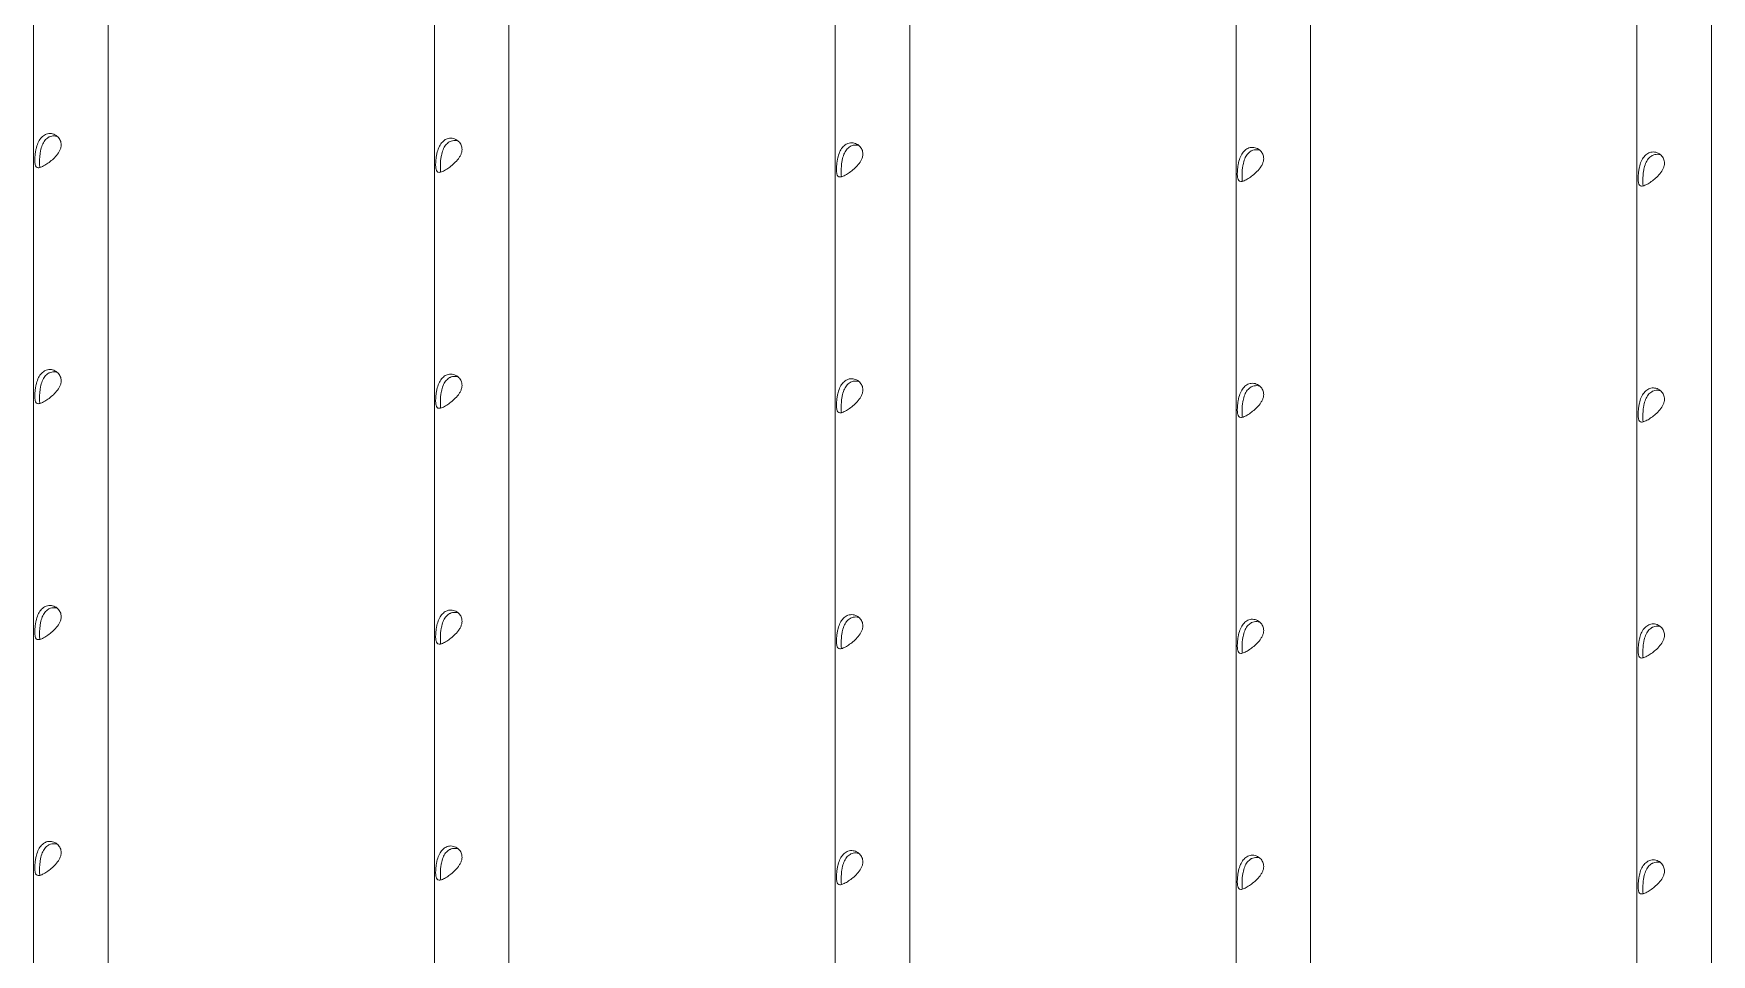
# Model space of a CAD drawing. Header units: millimetres. Extents: x 11948 to 22858, y 1146 to 11361.
# Drawn here: x 17316 to 18134, y 8597 to 9046 of the extents above; entities that cross this region are included whole.
import ezdxf

# ---------------------------------------------------------------- set-up
doc = ezdxf.new("R2010")
doc.units = ezdxf.units.MM
doc.linetypes.add('SLD-Solid', pattern=[0])

msp = doc.modelspace()

# ---------------------------------------------------------------- linework, layer by layer
at = {"linetype": 'SLD-Solid', "lineweight": 0}
for p, q in [((18097.94, 10314.84), (18097.94, 7925.81)), ((18134.3, 7925.81), (18134.3, 10314.09)), ((17902.52, 10202.02), (17902.52, 7813)), ((17938.88, 7813), (17938.88, 10201.28)), ((17707.1, 10089.21), (17707.1, 7700.18)), ((17743.46, 7700.18), (17743.46, 10088.47)), ((17511.68, 9976.4), (17511.68, 7587.37)), ((17548.04, 7587.37), (17548.04, 9975.66)), ((17316.26, 9863.59), (17316.26, 7474.56)), ((17352.63, 7474.56), (17352.63, 9862.84))]:
    msp.add_line(p, q, dxfattribs=at)
for points, knots in [([(17321.59, 8996.75), (17320.94, 8996.27), (17319.65, 8995.31), (17318.29, 8992.87), (17317.54, 8990.48), (17317.16, 8988.41), (17316.91, 8986.36), (17316.84, 8984.13), (17317.02, 8982.25), (17317.5, 8981.09), (17318.3, 8980.73), (17319.28, 8980.86), (17320.44, 8981.26), (17322.16, 8982.19), (17324.39, 8983.77), (17326.59, 8985.72), (17328.2, 8987.64), (17329.16, 8989.35), (17329.76, 8991.07), (17329.8, 8993.1), (17328.89, 8995.16), (17327.23, 8996.74), (17325.36, 8997.46), (17323.71, 8997.49), (17322.57, 8997.25), (17321.88, 8996.9), (17321.59, 8996.75)], [0, 0, 0, 0, 0.04935, 0.098584, 0.15082, 0.17906, 0.207276, 0.260067, 0.306584, 0.354235, 0.407926, 0.436112, 0.464281, 0.515721, 0.563207, 0.612084, 0.665775, 0.694014, 0.722227, 0.772998, 0.818985, 0.868099, 0.923171, 0.950973, 0.978758, 1, 1, 1, 1]), ([(17323.52, 8995.64), (17322.89, 8995.17), (17321.64, 8994.22), (17320.38, 8991.83), (17319.71, 8989.46), (17319.39, 8987.36), (17319.22, 8985.41), (17319.16, 8983.33), (17319.19, 8981.68), (17319.33, 8981.12), (17319.38, 8980.92)], [0, 0, 0, 0, 0.151907, 0.303371, 0.466269, 0.557522, 0.648672, 0.787873, 0.927258, 1, 1, 1, 1]), ([(17327.72, 8996.09), (17327.69, 8996.09), (17327.26, 8996.27), (17326.36, 8996.36), (17325.09, 8996.29), (17324.14, 8995.98), (17323.64, 8995.71), (17323.52, 8995.64)], [0, 0, 0, 0, 0.016938, 0.32233, 0.614291, 0.90605, 1, 1, 1, 1]), ([(17517.01, 8994.51), (17516.36, 8994.02), (17515.07, 8993.06), (17513.71, 8990.63), (17512.96, 8988.24), (17512.58, 8986.17), (17512.33, 8984.11), (17512.26, 8981.89), (17512.44, 8980), (17512.92, 8978.84), (17513.72, 8978.49), (17514.7, 8978.62), (17515.86, 8979.02), (17517.58, 8979.94), (17519.8, 8981.53), (17522, 8983.47), (17523.62, 8985.39), (17524.57, 8987.11), (17525.18, 8988.83), (17525.22, 8990.85), (17524.31, 8992.91), (17522.65, 8994.5), (17520.78, 8995.22), (17519.13, 8995.24), (17517.98, 8995.01), (17517.3, 8994.66), (17517.01, 8994.51)], [0, 0, 0, 0, 0.04935, 0.098584, 0.15082, 0.17906, 0.207275, 0.260066, 0.306584, 0.354235, 0.407926, 0.436112, 0.46428, 0.515721, 0.563207, 0.612084, 0.665774, 0.694014, 0.722227, 0.772998, 0.818985, 0.868099, 0.92317, 0.950972, 0.978758, 1, 1, 1, 1]), ([(17518.93, 8993.39), (17518.31, 8992.92), (17517.06, 8991.98), (17515.8, 8989.59), (17515.13, 8987.22), (17514.81, 8985.11), (17514.64, 8983.17), (17514.58, 8981.08), (17514.6, 8979.44), (17514.75, 8978.87), (17514.8, 8978.68)], [0, 0, 0, 0, 0.151907, 0.30337, 0.466267, 0.557521, 0.648671, 0.787873, 0.92727, 1, 1, 1, 1]), ([(17523.14, 8993.84), (17523.11, 8993.85), (17522.68, 8994.03), (17521.78, 8994.12), (17520.51, 8994.04), (17519.56, 8993.73), (17519.06, 8993.46), (17518.93, 8993.39)], [0, 0, 0, 0, 0.01694, 0.32233, 0.61429, 0.906049, 1, 1, 1, 1]), ([(17712.42, 8992.26), (17711.78, 8991.78), (17710.49, 8990.82), (17709.13, 8988.38), (17708.38, 8985.99), (17707.99, 8983.92), (17707.75, 8981.87), (17707.68, 8979.64), (17707.86, 8977.76), (17708.34, 8976.6), (17709.13, 8976.24), (17710.11, 8976.37), (17711.28, 8976.77), (17712.99, 8977.7), (17715.22, 8979.28), (17717.42, 8981.23), (17719.04, 8983.15), (17719.99, 8984.86), (17720.6, 8986.58), (17720.64, 8988.61), (17719.72, 8990.67), (17718.07, 8992.25), (17716.2, 8992.97), (17714.55, 8993), (17713.4, 8992.76), (17712.72, 8992.41), (17712.42, 8992.26)], [0, 0, 0, 0, 0.049349, 0.098583, 0.150819, 0.179059, 0.207275, 0.260066, 0.306587, 0.354235, 0.407926, 0.436112, 0.46428, 0.515721, 0.563207, 0.612085, 0.665775, 0.694015, 0.722227, 0.772994, 0.818985, 0.868099, 0.92317, 0.950973, 0.978758, 1, 1, 1, 1]), ([(17714.35, 8991.15), (17713.73, 8990.68), (17712.48, 8989.73), (17711.21, 8987.34), (17710.55, 8984.97), (17710.23, 8982.87), (17710.06, 8980.92), (17710, 8978.84), (17710.02, 8977.19), (17710.17, 8976.63), (17710.21, 8976.43)], [0, 0, 0, 0, 0.151905, 0.303369, 0.466267, 0.55752, 0.648671, 0.787872, 0.927269, 1, 1, 1, 1]), ([(17718.55, 8991.59), (17718.53, 8991.6), (17718.1, 8991.78), (17717.2, 8991.87), (17715.93, 8991.8), (17714.98, 8991.49), (17714.48, 8991.21), (17714.35, 8991.15)], [0, 0, 0, 0, 0.016939, 0.322329, 0.61429, 0.906049, 1, 1, 1, 1]), ([(17907.84, 8990.02), (17907.2, 8989.53), (17905.91, 8988.57), (17904.55, 8986.14), (17903.8, 8983.75), (17903.41, 8981.68), (17903.17, 8979.62), (17903.1, 8977.4), (17903.28, 8975.51), (17903.76, 8974.35), (17904.55, 8974), (17905.53, 8974.13), (17906.7, 8974.53), (17908.41, 8975.45), (17910.64, 8977.04), (17912.84, 8978.98), (17914.46, 8980.9), (17915.41, 8982.62), (17916.02, 8984.34), (17916.06, 8986.36), (17915.14, 8988.42), (17913.49, 8990.01), (17911.61, 8990.73), (17909.97, 8990.75), (17908.82, 8990.52), (17908.14, 8990.17), (17907.84, 8990.02)], [0, 0, 0, 0, 0.049349, 0.098583, 0.150819, 0.179059, 0.207278, 0.260065, 0.306586, 0.354234, 0.407925, 0.436113, 0.46428, 0.515721, 0.563207, 0.612084, 0.665775, 0.694011, 0.722227, 0.772994, 0.818985, 0.868099, 0.92317, 0.950973, 0.978758, 1, 1, 1, 1]), ([(17909.77, 8988.9), (17909.15, 8988.43), (17907.9, 8987.49), (17906.63, 8985.1), (17905.97, 8982.73), (17905.65, 8980.62), (17905.47, 8978.68), (17905.42, 8976.59), (17905.44, 8974.95), (17905.58, 8974.38), (17905.63, 8974.19)], [0, 0, 0, 0, 0.151903, 0.303366, 0.46627, 0.557514, 0.648663, 0.787864, 0.92726, 1, 1, 1, 1]), ([(17913.97, 8989.35), (17913.95, 8989.36), (17913.52, 8989.54), (17912.62, 8989.63), (17911.35, 8989.55), (17910.4, 8989.24), (17909.89, 8988.97), (17909.77, 8988.9)], [0, 0, 0, 0, 0.0169648, 0.3223458, 0.6142999, 0.9060517, 1, 1, 1, 1]), ([(18103.26, 8987.77), (18102.62, 8987.29), (18101.33, 8986.33), (18099.96, 8983.89), (18099.21, 8981.5), (18098.83, 8979.43), (18098.59, 8977.38), (18098.51, 8975.15), (18098.69, 8973.27), (18099.18, 8972.11), (18099.97, 8971.75), (18100.95, 8971.88), (18102.12, 8972.28), (18103.83, 8973.21), (18106.06, 8974.79), (18108.26, 8976.74), (18109.87, 8978.66), (18110.83, 8980.37), (18111.44, 8982.09), (18111.48, 8984.12), (18110.56, 8986.18), (18108.91, 8987.76), (18107.03, 8988.48), (18105.38, 8988.51), (18104.24, 8988.27), (18103.56, 8987.92), (18103.26, 8987.77)], [0, 0, 0, 0, 0.049349, 0.098583, 0.150822, 0.179058, 0.207277, 0.260065, 0.306585, 0.354233, 0.407924, 0.436112, 0.464279, 0.51572, 0.563207, 0.612084, 0.665774, 0.694011, 0.722223, 0.772994, 0.818985, 0.868099, 0.92317, 0.950973, 0.978758, 1, 1, 1, 1]), ([(18105.19, 8986.66), (18104.57, 8986.19), (18103.32, 8985.24), (18102.05, 8982.85), (18101.39, 8980.48), (18101.07, 8978.38), (18100.89, 8976.43), (18100.84, 8974.35), (18100.86, 8972.7), (18101, 8972.14), (18101.05, 8971.94)], [0, 0, 0, 0, 0.151902, 0.303365, 0.46627, 0.557514, 0.648663, 0.787864, 0.92726, 1, 1, 1, 1]), ([(18109.39, 8987.1), (18109.37, 8987.11), (18108.94, 8987.29), (18108.04, 8987.38), (18106.76, 8987.31), (18105.82, 8987), (18105.31, 8986.72), (18105.19, 8986.66)], [0, 0, 0, 0, 0.016965, 0.322341, 0.614295, 0.906052, 1, 1, 1, 1]), ([(17321.59, 8881.69), (17320.94, 8881.21), (17319.65, 8880.25), (17318.29, 8877.82), (17317.54, 8875.43), (17317.16, 8873.35), (17316.91, 8871.3), (17316.84, 8869.08), (17317.02, 8867.19), (17317.5, 8866.03), (17318.3, 8865.68), (17319.28, 8865.8), (17320.44, 8866.2), (17322.16, 8867.13), (17324.39, 8868.71), (17326.59, 8870.66), (17328.2, 8872.58), (17329.16, 8874.3), (17329.76, 8876.01), (17329.8, 8878.04), (17328.89, 8880.1), (17327.23, 8881.68), (17325.36, 8882.4), (17323.71, 8882.43), (17322.57, 8882.19), (17321.88, 8881.84), (17321.59, 8881.69)], [0, 0, 0, 0, 0.04935, 0.098584, 0.15082, 0.17906, 0.207276, 0.260067, 0.306584, 0.354235, 0.407926, 0.436112, 0.464281, 0.515721, 0.563207, 0.612084, 0.665775, 0.694014, 0.722227, 0.772998, 0.818985, 0.868099, 0.923171, 0.950973, 0.978758, 1, 1, 1, 1]), ([(17323.52, 8880.58), (17322.89, 8880.11), (17321.64, 8879.17), (17320.38, 8876.77), (17319.71, 8874.4), (17319.39, 8872.3), (17319.22, 8870.35), (17319.16, 8868.27), (17319.19, 8866.63), (17319.33, 8866.06), (17319.38, 8865.87)], [0, 0, 0, 0, 0.151907, 0.303371, 0.466268, 0.557521, 0.648671, 0.787872, 0.927269, 1, 1, 1, 1]), ([(17327.72, 8881.03), (17327.69, 8881.04), (17327.26, 8881.21), (17326.36, 8881.3), (17325.09, 8881.23), (17324.14, 8880.92), (17323.64, 8880.65), (17323.52, 8880.58)], [0, 0, 0, 0, 0.016938, 0.322331, 0.614293, 0.906048, 1, 1, 1, 1]), ([(17517.01, 8879.45), (17516.36, 8878.97), (17515.07, 8878), (17513.71, 8875.57), (17512.96, 8873.18), (17512.58, 8871.11), (17512.33, 8869.06), (17512.26, 8866.83), (17512.44, 8864.94), (17512.92, 8863.79), (17513.72, 8863.43), (17514.7, 8863.56), (17515.86, 8863.96), (17517.58, 8864.88), (17519.8, 8866.47), (17522, 8868.41), (17523.62, 8870.33), (17524.57, 8872.05), (17525.18, 8873.77), (17525.22, 8875.8), (17524.31, 8877.85), (17522.65, 8879.44), (17520.78, 8880.16), (17519.13, 8880.19), (17517.98, 8879.95), (17517.3, 8879.6), (17517.01, 8879.45)], [0, 0, 0, 0, 0.049349, 0.098583, 0.150819, 0.179059, 0.207275, 0.260066, 0.306587, 0.354235, 0.407925, 0.436112, 0.46428, 0.515721, 0.563207, 0.612085, 0.665775, 0.694015, 0.722227, 0.772994, 0.818985, 0.868099, 0.92317, 0.950973, 0.978758, 1, 1, 1, 1]), ([(17518.93, 8878.34), (17518.31, 8877.86), (17517.06, 8876.92), (17515.8, 8874.53), (17515.13, 8872.16), (17514.81, 8870.06), (17514.64, 8868.11), (17514.58, 8866.03), (17514.6, 8864.38), (17514.75, 8863.81), (17514.8, 8863.62)], [0, 0, 0, 0, 0.1519052, 0.303369, 0.4662665, 0.5575205, 0.6486708, 0.7878725, 0.9272695, 1, 1, 1, 1]), ([(17523.14, 8878.78), (17523.11, 8878.79), (17522.68, 8878.97), (17521.78, 8879.06), (17520.51, 8878.98), (17519.56, 8878.68), (17519.06, 8878.4), (17518.93, 8878.34)], [0, 0, 0, 0, 0.01694, 0.32233, 0.614291, 0.90605, 1, 1, 1, 1]), ([(17712.42, 8877.2), (17711.78, 8876.72), (17710.49, 8875.76), (17709.13, 8873.33), (17708.38, 8870.93), (17707.99, 8868.86), (17707.75, 8866.81), (17707.68, 8864.59), (17707.86, 8862.7), (17708.34, 8861.54), (17709.13, 8861.19), (17710.11, 8861.31), (17711.28, 8861.71), (17712.99, 8862.64), (17715.22, 8864.22), (17717.42, 8866.17), (17719.04, 8868.09), (17719.99, 8869.81), (17720.6, 8871.52), (17720.64, 8873.55), (17719.72, 8875.61), (17718.07, 8877.19), (17716.2, 8877.91), (17714.55, 8877.94), (17713.4, 8877.7), (17712.72, 8877.35), (17712.42, 8877.2)], [0, 0, 0, 0, 0.049349, 0.098583, 0.150819, 0.179059, 0.207278, 0.260065, 0.306586, 0.354234, 0.407925, 0.436113, 0.46428, 0.515721, 0.563207, 0.612085, 0.665775, 0.694011, 0.722228, 0.772995, 0.818985, 0.868099, 0.92317, 0.950973, 0.978758, 1, 1, 1, 1]), ([(17714.35, 8876.09), (17713.73, 8875.62), (17712.48, 8874.68), (17711.21, 8872.28), (17710.55, 8869.91), (17710.23, 8867.81), (17710.06, 8865.86), (17710, 8863.78), (17710.02, 8862.14), (17710.17, 8861.57), (17710.21, 8861.37)], [0, 0, 0, 0, 0.151904, 0.303366, 0.46627, 0.557514, 0.648663, 0.787864, 0.92726, 1, 1, 1, 1]), ([(17718.55, 8876.54), (17718.53, 8876.55), (17718.1, 8876.73), (17717.2, 8876.81), (17715.93, 8876.74), (17714.98, 8876.43), (17714.48, 8876.16), (17714.35, 8876.09)], [0, 0, 0, 0, 0.0169621, 0.3223446, 0.6142993, 0.9060516, 1, 1, 1, 1]), ([(17907.84, 8874.96), (17907.2, 8874.48), (17905.91, 8873.51), (17904.55, 8871.08), (17903.8, 8868.69), (17903.41, 8866.62), (17903.17, 8864.57), (17903.1, 8862.34), (17903.28, 8860.45), (17903.76, 8859.3), (17904.55, 8858.94), (17905.53, 8859.07), (17906.7, 8859.47), (17908.41, 8860.39), (17910.64, 8861.98), (17912.84, 8863.92), (17914.46, 8865.84), (17915.41, 8867.56), (17916.02, 8869.28), (17916.06, 8871.31), (17915.14, 8873.36), (17913.49, 8874.95), (17911.61, 8875.67), (17909.97, 8875.7), (17908.82, 8875.46), (17908.14, 8875.11), (17907.84, 8874.96)], [0, 0, 0, 0, 0.049349, 0.098583, 0.150822, 0.179058, 0.207277, 0.260065, 0.306586, 0.354234, 0.407925, 0.436112, 0.464279, 0.515721, 0.563207, 0.612084, 0.665774, 0.694011, 0.722223, 0.772994, 0.818985, 0.868099, 0.92317, 0.950973, 0.978758, 1, 1, 1, 1]), ([(17909.77, 8873.84), (17909.15, 8873.37), (17907.9, 8872.43), (17906.63, 8870.04), (17905.97, 8867.67), (17905.65, 8865.57), (17905.47, 8863.62), (17905.42, 8861.53), (17905.44, 8859.89), (17905.58, 8859.32), (17905.63, 8859.13)], [0, 0, 0, 0, 0.151903, 0.303366, 0.46627, 0.557514, 0.648663, 0.787864, 0.92726, 1, 1, 1, 1]), ([(17913.97, 8874.29), (17913.95, 8874.3), (17913.52, 8874.48), (17912.62, 8874.57), (17911.35, 8874.49), (17910.4, 8874.19), (17909.89, 8873.91), (17909.77, 8873.84)], [0, 0, 0, 0, 0.0169648, 0.3223458, 0.6142999, 0.9060517, 1, 1, 1, 1]), ([(18103.26, 8872.71), (18102.62, 8872.23), (18101.33, 8871.27), (18099.96, 8868.83), (18099.21, 8866.44), (18098.83, 8864.37), (18098.59, 8862.32), (18098.51, 8860.1), (18098.69, 8858.21), (18099.18, 8857.05), (18099.97, 8856.69), (18100.95, 8856.82), (18102.12, 8857.22), (18103.83, 8858.15), (18106.06, 8859.73), (18108.26, 8861.68), (18109.87, 8863.6), (18110.83, 8865.31), (18111.44, 8867.03), (18111.48, 8869.06), (18110.56, 8871.12), (18108.91, 8872.7), (18107.03, 8873.42), (18105.38, 8873.45), (18104.24, 8873.21), (18103.56, 8872.86), (18103.26, 8872.71)], [0, 0, 0, 0, 0.049349, 0.098584, 0.150821, 0.179057, 0.207276, 0.260063, 0.306584, 0.354232, 0.407925, 0.436111, 0.464278, 0.51572, 0.563205, 0.612082, 0.665773, 0.694012, 0.722225, 0.772996, 0.818987, 0.8681, 0.923172, 0.950973, 0.978758, 1, 1, 1, 1]), ([(18105.19, 8871.6), (18104.57, 8871.13), (18103.32, 8870.19), (18102.05, 8867.79), (18101.39, 8865.42), (18101.07, 8863.32), (18100.89, 8861.37), (18100.84, 8859.29), (18100.86, 8857.64), (18101, 8857.08), (18101.05, 8856.88)], [0, 0, 0, 0, 0.151904, 0.303363, 0.466268, 0.557513, 0.648662, 0.787863, 0.92726, 1, 1, 1, 1]), ([(18109.39, 8872.05), (18109.37, 8872.06), (18108.94, 8872.23), (18108.04, 8872.32), (18106.76, 8872.25), (18105.82, 8871.94), (18105.31, 8871.67), (18105.19, 8871.6)], [0, 0, 0, 0, 0.016965, 0.322341, 0.614295, 0.906052, 1, 1, 1, 1]), ([(17321.59, 8766.64), (17320.94, 8766.15), (17319.65, 8765.19), (17318.29, 8762.76), (17317.54, 8760.37), (17317.16, 8758.3), (17316.91, 8756.24), (17316.84, 8754.02), (17317.02, 8752.13), (17317.5, 8750.97), (17318.3, 8750.62), (17319.28, 8750.75), (17320.44, 8751.15), (17322.16, 8752.07), (17324.39, 8753.65), (17326.59, 8755.6), (17328.2, 8757.52), (17329.16, 8759.24), (17329.76, 8760.96), (17329.8, 8762.98), (17328.89, 8765.04), (17327.23, 8766.63), (17325.36, 8767.35), (17323.71, 8767.37), (17322.57, 8767.14), (17321.88, 8766.79), (17321.59, 8766.64)], [0, 0, 0, 0, 0.04935, 0.098583, 0.150819, 0.179059, 0.207275, 0.260066, 0.306587, 0.354235, 0.407926, 0.436111, 0.46428, 0.515721, 0.563208, 0.612085, 0.665775, 0.694015, 0.722228, 0.772995, 0.818986, 0.868099, 0.923171, 0.950974, 0.978758, 1, 1, 1, 1]), ([(17323.52, 8765.52), (17322.89, 8765.05), (17321.64, 8764.11), (17320.38, 8761.72), (17319.71, 8759.35), (17319.39, 8757.24), (17319.22, 8755.3), (17319.16, 8753.21), (17319.19, 8751.57), (17319.33, 8751), (17319.38, 8750.81)], [0, 0, 0, 0, 0.151906, 0.30337, 0.466267, 0.55752, 0.648671, 0.787872, 0.927269, 1, 1, 1, 1]), ([(17327.72, 8765.97), (17327.69, 8765.98), (17327.26, 8766.16), (17326.36, 8766.25), (17325.09, 8766.17), (17324.14, 8765.86), (17323.64, 8765.59), (17323.52, 8765.52)], [0, 0, 0, 0, 0.016938, 0.322332, 0.614294, 0.906049, 1, 1, 1, 1]), ([(17517.01, 8764.39), (17516.36, 8763.91), (17515.07, 8762.95), (17513.71, 8760.51), (17512.96, 8758.12), (17512.58, 8756.05), (17512.33, 8754), (17512.26, 8751.77), (17512.44, 8749.89), (17512.92, 8748.73), (17513.72, 8748.37), (17514.7, 8748.5), (17515.86, 8748.9), (17517.58, 8749.83), (17519.8, 8751.41), (17522, 8753.36), (17523.62, 8755.27), (17524.57, 8756.99), (17525.18, 8758.71), (17525.22, 8760.74), (17524.31, 8762.8), (17522.65, 8764.38), (17520.78, 8765.1), (17519.13, 8765.13), (17517.98, 8764.89), (17517.3, 8764.54), (17517.01, 8764.39)], [0, 0, 0, 0, 0.049349, 0.098583, 0.150819, 0.179059, 0.207278, 0.260065, 0.306586, 0.354234, 0.407925, 0.436113, 0.46428, 0.515721, 0.563207, 0.612085, 0.665775, 0.694011, 0.722227, 0.772995, 0.818985, 0.868099, 0.92317, 0.950973, 0.978758, 1, 1, 1, 1]), ([(17518.93, 8763.28), (17518.31, 8762.81), (17517.06, 8761.86), (17515.8, 8759.47), (17515.13, 8757.1), (17514.81, 8755), (17514.64, 8753.05), (17514.58, 8750.97), (17514.6, 8749.32), (17514.75, 8748.76), (17514.8, 8748.56)], [0, 0, 0, 0, 0.1519039, 0.3033663, 0.4662702, 0.5575138, 0.6486633, 0.7878638, 0.9272596, 1, 1, 1, 1]), ([(17523.14, 8763.72), (17523.11, 8763.73), (17522.68, 8763.91), (17521.78, 8764), (17520.51, 8763.93), (17519.56, 8763.62), (17519.06, 8763.34), (17518.93, 8763.28)], [0, 0, 0, 0, 0.016963, 0.322346, 0.6143, 0.906052, 1, 1, 1, 1]), ([(17712.42, 8762.15), (17711.78, 8761.66), (17710.49, 8760.7), (17709.13, 8758.27), (17708.38, 8755.88), (17707.99, 8753.81), (17707.75, 8751.75), (17707.68, 8749.53), (17707.86, 8747.64), (17708.34, 8746.48), (17709.13, 8746.13), (17710.11, 8746.26), (17711.28, 8746.66), (17712.99, 8747.58), (17715.22, 8749.16), (17717.42, 8751.11), (17719.04, 8753.03), (17719.99, 8754.75), (17720.6, 8756.47), (17720.64, 8758.49), (17719.72, 8760.55), (17718.07, 8762.14), (17716.2, 8762.86), (17714.55, 8762.88), (17713.4, 8762.64), (17712.72, 8762.3), (17712.42, 8762.15)], [0, 0, 0, 0, 0.0493493, 0.0985832, 0.1508219, 0.1790585, 0.2072776, 0.2600649, 0.3065857, 0.3542339, 0.4079246, 0.4361123, 0.4642796, 0.5157207, 0.5632071, 0.6120842, 0.6657746, 0.6940111, 0.7222237, 0.7729945, 0.8189853, 0.8680992, 0.9231704, 0.950973, 0.9787582, 1, 1, 1, 1]), ([(17718.55, 8761.48), (17718.53, 8761.49), (17718.1, 8761.67), (17717.2, 8761.76), (17715.93, 8761.68), (17714.98, 8761.37), (17714.48, 8761.1), (17714.35, 8761.03)], [0, 0, 0, 0, 0.0169621, 0.3223446, 0.6142993, 0.9060516, 1, 1, 1, 1]), ([(17714.35, 8761.03), (17713.73, 8760.56), (17712.48, 8759.62), (17711.21, 8757.23), (17710.55, 8754.85), (17710.23, 8752.75), (17710.06, 8750.81), (17710, 8748.72), (17710.02, 8747.08), (17710.17, 8746.51), (17710.21, 8746.32)], [0, 0, 0, 0, 0.151904, 0.303366, 0.46627, 0.557514, 0.648663, 0.787864, 0.92726, 1, 1, 1, 1]), ([(17907.84, 8759.9), (17907.2, 8759.42), (17905.91, 8758.46), (17904.55, 8756.02), (17903.8, 8753.63), (17903.41, 8751.56), (17903.17, 8749.51), (17903.1, 8747.28), (17903.28, 8745.39), (17903.76, 8744.24), (17904.55, 8743.88), (17905.53, 8744.01), (17906.7, 8744.41), (17908.41, 8745.34), (17910.64, 8746.92), (17912.84, 8748.86), (17914.46, 8750.78), (17915.41, 8752.5), (17916.02, 8754.22), (17916.06, 8756.25), (17915.14, 8758.31), (17913.49, 8759.89), (17911.61, 8760.61), (17909.97, 8760.64), (17908.82, 8760.4), (17908.14, 8760.05), (17907.84, 8759.9)], [0, 0, 0, 0, 0.0493491, 0.0985845, 0.1508207, 0.1790573, 0.2072764, 0.2600636, 0.3065844, 0.3542324, 0.4079258, 0.4361117, 0.4642786, 0.51572, 0.5632054, 0.6120823, 0.6657726, 0.6940124, 0.7222249, 0.7729957, 0.8189866, 0.8681003, 0.9231716, 0.9509726, 0.9787579, 1, 1, 1, 1]), ([(17909.77, 8758.79), (17909.15, 8758.31), (17907.9, 8757.37), (17906.63, 8754.98), (17905.97, 8752.61), (17905.65, 8750.51), (17905.47, 8748.56), (17905.42, 8746.48), (17905.44, 8744.83), (17905.58, 8744.27), (17905.63, 8744.07)], [0, 0, 0, 0, 0.151906, 0.303364, 0.466268, 0.557512, 0.648662, 0.787863, 0.92726, 1, 1, 1, 1]), ([(17913.97, 8759.23), (17913.95, 8759.24), (17913.52, 8759.42), (17912.62, 8759.51), (17911.35, 8759.43), (17910.4, 8759.13), (17909.89, 8758.85), (17909.77, 8758.79)], [0, 0, 0, 0, 0.0169648, 0.3223458, 0.6142999, 0.9060517, 1, 1, 1, 1]), ([(18103.26, 8757.65), (18102.62, 8757.17), (18101.33, 8756.21), (18099.96, 8753.78), (18099.21, 8751.39), (18098.83, 8749.32), (18098.59, 8747.26), (18098.51, 8745.04), (18098.69, 8743.15), (18099.18, 8741.99), (18099.97, 8741.64), (18100.95, 8741.77), (18102.12, 8742.17), (18103.83, 8743.09), (18106.06, 8744.67), (18108.26, 8746.62), (18109.87, 8748.54), (18110.83, 8750.26), (18111.44, 8751.97), (18111.48, 8754), (18110.56, 8756.06), (18108.91, 8757.64), (18107.03, 8758.37), (18105.38, 8758.39), (18104.24, 8758.15), (18103.56, 8757.81), (18103.26, 8757.65)], [0, 0, 0, 0, 0.049349, 0.098584, 0.15082, 0.179057, 0.207276, 0.260063, 0.306584, 0.354235, 0.407926, 0.436112, 0.464279, 0.51572, 0.563206, 0.612083, 0.665773, 0.694013, 0.722225, 0.772996, 0.818984, 0.8681, 0.923172, 0.950973, 0.978758, 1, 1, 1, 1]), ([(18105.19, 8756.54), (18104.57, 8756.07), (18103.32, 8755.13), (18102.05, 8752.74), (18101.39, 8750.36), (18101.07, 8748.26), (18100.89, 8746.32), (18100.84, 8744.23), (18100.86, 8742.59), (18101, 8742.02), (18101.05, 8741.83)], [0, 0, 0, 0, 0.151905, 0.303364, 0.466269, 0.557523, 0.648673, 0.787863, 0.927259, 1, 1, 1, 1]), ([(18109.39, 8756.99), (18109.37, 8757), (18108.94, 8757.18), (18108.04, 8757.27), (18106.76, 8757.19), (18105.82, 8756.88), (18105.31, 8756.61), (18105.19, 8756.54)], [0, 0, 0, 0, 0.016965, 0.322343, 0.614287, 0.906051, 1, 1, 1, 1]), ([(17321.59, 8651.58), (17320.94, 8651.1), (17319.65, 8650.13), (17318.29, 8647.7), (17317.54, 8645.31), (17317.16, 8643.24), (17316.91, 8641.19), (17316.84, 8638.96), (17317.02, 8637.07), (17317.5, 8635.91), (17318.3, 8635.56), (17319.28, 8635.69), (17320.44, 8636.09), (17322.16, 8637.01), (17324.39, 8638.6), (17326.59, 8640.54), (17328.2, 8642.46), (17329.16, 8644.18), (17329.76, 8645.9), (17329.8, 8647.92), (17328.89, 8649.98), (17327.23, 8651.57), (17325.36, 8652.29), (17323.71, 8652.32), (17322.57, 8652.08), (17321.88, 8651.73), (17321.59, 8651.58)], [0, 0, 0, 0, 0.04935, 0.098583, 0.150819, 0.179059, 0.207278, 0.260066, 0.306586, 0.354235, 0.407925, 0.436113, 0.46428, 0.515721, 0.563208, 0.612085, 0.665775, 0.694012, 0.722228, 0.772995, 0.818986, 0.868099, 0.923171, 0.950974, 0.978758, 1, 1, 1, 1]), ([(17323.52, 8650.46), (17322.89, 8649.99), (17321.64, 8649.05), (17320.38, 8646.66), (17319.71, 8644.29), (17319.39, 8642.19), (17319.22, 8640.24), (17319.16, 8638.15), (17319.19, 8636.51), (17319.33, 8635.94), (17319.38, 8635.75)], [0, 0, 0, 0, 0.151904, 0.303367, 0.466271, 0.557514, 0.648663, 0.787863, 0.927259, 1, 1, 1, 1]), ([(17327.72, 8650.91), (17327.69, 8650.92), (17327.26, 8651.1), (17326.36, 8651.19), (17325.09, 8651.11), (17324.14, 8650.81), (17323.64, 8650.53), (17323.52, 8650.46)], [0, 0, 0, 0, 0.016961, 0.322348, 0.614303, 0.906051, 1, 1, 1, 1]), ([(17517.01, 8649.33), (17516.36, 8648.85), (17515.07, 8647.89), (17513.71, 8645.45), (17512.96, 8643.06), (17512.58, 8640.99), (17512.33, 8638.94), (17512.26, 8636.72), (17512.44, 8634.83), (17512.92, 8633.67), (17513.72, 8633.32), (17514.7, 8633.44), (17515.86, 8633.84), (17517.58, 8634.77), (17519.8, 8636.35), (17522, 8638.3), (17523.62, 8640.22), (17524.57, 8641.93), (17525.18, 8643.65), (17525.22, 8645.68), (17524.31, 8647.74), (17522.65, 8649.32), (17520.78, 8650.04), (17519.13, 8650.07), (17517.98, 8649.83), (17517.3, 8649.48), (17517.01, 8649.33)], [0, 0, 0, 0, 0.049349, 0.098583, 0.150822, 0.179058, 0.207278, 0.260065, 0.306586, 0.354234, 0.407925, 0.436112, 0.46428, 0.515721, 0.563207, 0.612084, 0.665775, 0.694011, 0.722224, 0.772994, 0.818985, 0.868099, 0.92317, 0.950973, 0.978758, 1, 1, 1, 1]), ([(17518.93, 8648.22), (17518.31, 8647.75), (17517.06, 8646.81), (17515.8, 8644.41), (17515.13, 8642.04), (17514.81, 8639.94), (17514.64, 8637.99), (17514.58, 8635.91), (17514.6, 8634.26), (17514.75, 8633.7), (17514.8, 8633.5)], [0, 0, 0, 0, 0.1519039, 0.3033663, 0.4662702, 0.5575138, 0.6486633, 0.7878638, 0.9272596, 1, 1, 1, 1]), ([(17523.14, 8648.67), (17523.11, 8648.68), (17522.68, 8648.85), (17521.78, 8648.94), (17520.51, 8648.87), (17519.56, 8648.56), (17519.06, 8648.29), (17518.93, 8648.22)], [0, 0, 0, 0, 0.016963, 0.322346, 0.6143, 0.906052, 1, 1, 1, 1]), ([(17712.42, 8647.09), (17711.78, 8646.61), (17710.49, 8645.64), (17709.13, 8643.21), (17708.38, 8640.82), (17707.99, 8638.75), (17707.75, 8636.7), (17707.68, 8634.47), (17707.86, 8632.58), (17708.34, 8631.42), (17709.13, 8631.07), (17710.11, 8631.2), (17711.28, 8631.6), (17712.99, 8632.52), (17715.22, 8634.11), (17717.42, 8636.05), (17719.04, 8637.97), (17719.99, 8639.69), (17720.6, 8641.41), (17720.64, 8643.43), (17719.72, 8645.49), (17718.07, 8647.08), (17716.2, 8647.8), (17714.55, 8647.82), (17713.4, 8647.59), (17712.72, 8647.24), (17712.42, 8647.09)], [0, 0, 0, 0, 0.049349, 0.098585, 0.150821, 0.179057, 0.207276, 0.260064, 0.306584, 0.354233, 0.407926, 0.436112, 0.464279, 0.51572, 0.563205, 0.612083, 0.665773, 0.694013, 0.722225, 0.772996, 0.818987, 0.8681, 0.923172, 0.950973, 0.978758, 1, 1, 1, 1]), ([(17718.55, 8646.42), (17718.53, 8646.43), (17718.1, 8646.61), (17717.2, 8646.7), (17715.93, 8646.62), (17714.98, 8646.31), (17714.48, 8646.04), (17714.35, 8645.97)], [0, 0, 0, 0, 0.0169621, 0.3223446, 0.6142993, 0.9060516, 1, 1, 1, 1]), ([(17714.35, 8645.97), (17713.73, 8645.5), (17712.48, 8644.56), (17711.21, 8642.17), (17710.55, 8639.8), (17710.23, 8637.7), (17710.06, 8635.75), (17710, 8633.66), (17710.02, 8632.02), (17710.17, 8631.45), (17710.21, 8631.26)], [0, 0, 0, 0, 0.151906, 0.303364, 0.466269, 0.557512, 0.648662, 0.787863, 0.927259, 1, 1, 1, 1]), ([(17907.84, 8644.84), (17907.2, 8644.36), (17905.91, 8643.4), (17904.55, 8640.96), (17903.8, 8638.57), (17903.41, 8636.5), (17903.17, 8634.45), (17903.1, 8632.23), (17903.28, 8630.34), (17903.76, 8629.18), (17904.55, 8628.82), (17905.53, 8628.95), (17906.7, 8629.35), (17908.41, 8630.28), (17910.64, 8631.86), (17912.84, 8633.81), (17914.46, 8635.73), (17915.41, 8637.44), (17916.02, 8639.16), (17916.06, 8641.19), (17915.14, 8643.25), (17913.49, 8644.83), (17911.61, 8645.55), (17909.97, 8645.58), (17908.82, 8645.34), (17908.14, 8644.99), (17907.84, 8644.84)], [0, 0, 0, 0, 0.049349, 0.098584, 0.150821, 0.179057, 0.207276, 0.260064, 0.306584, 0.354235, 0.407926, 0.436112, 0.464279, 0.515721, 0.563206, 0.612083, 0.665773, 0.694013, 0.722226, 0.772996, 0.818984, 0.8681, 0.923172, 0.950973, 0.978758, 1, 1, 1, 1]), ([(17909.77, 8643.73), (17909.15, 8643.26), (17907.9, 8642.31), (17906.63, 8639.92), (17905.97, 8637.55), (17905.65, 8635.45), (17905.47, 8633.5), (17905.42, 8631.42), (17905.44, 8629.77), (17905.58, 8629.21), (17905.63, 8629.01)], [0, 0, 0, 0, 0.1519058, 0.3033648, 0.4662691, 0.5575232, 0.6486729, 0.7878627, 0.9272595, 1, 1, 1, 1]), ([(17913.97, 8644.18), (17913.95, 8644.18), (17913.52, 8644.36), (17912.62, 8644.45), (17911.35, 8644.38), (17910.4, 8644.07), (17909.89, 8643.8), (17909.77, 8643.73)], [0, 0, 0, 0, 0.016965, 0.322348, 0.614292, 0.906051, 1, 1, 1, 1]), ([(18103.26, 8642.6), (18102.62, 8642.11), (18101.33, 8641.15), (18099.96, 8638.72), (18099.21, 8636.33), (18098.83, 8634.26), (18098.59, 8632.2), (18098.51, 8629.98), (18098.69, 8628.09), (18099.18, 8626.93), (18099.97, 8626.58), (18100.95, 8626.71), (18102.12, 8627.11), (18103.83, 8628.03), (18106.06, 8629.62), (18108.26, 8631.56), (18109.87, 8633.48), (18110.83, 8635.2), (18111.44, 8636.92), (18111.48, 8638.94), (18110.56, 8641), (18108.91, 8642.59), (18107.03, 8643.31), (18105.38, 8643.33), (18104.24, 8643.1), (18103.56, 8642.75), (18103.26, 8642.6)], [0, 0, 0, 0, 0.049349, 0.098584, 0.15082, 0.179057, 0.207276, 0.260067, 0.306584, 0.354235, 0.407925, 0.436112, 0.46428, 0.515721, 0.563207, 0.612083, 0.665774, 0.694013, 0.722226, 0.772996, 0.818984, 0.8681, 0.923172, 0.950973, 0.978758, 1, 1, 1, 1]), ([(18105.19, 8641.48), (18104.57, 8641.01), (18103.32, 8640.07), (18102.05, 8637.68), (18101.39, 8635.31), (18101.07, 8633.2), (18100.89, 8631.26), (18100.84, 8629.17), (18100.86, 8627.53), (18101, 8626.96), (18101.05, 8626.77)], [0, 0, 0, 0, 0.1519046, 0.3033637, 0.4662692, 0.5575234, 0.6486728, 0.7878743, 0.9272594, 1, 1, 1, 1]), ([(18109.39, 8641.93), (18109.37, 8641.94), (18108.94, 8642.12), (18108.04, 8642.21), (18106.76, 8642.13), (18105.82, 8641.82), (18105.31, 8641.55), (18105.19, 8641.48)], [0, 0, 0, 0, 0.016941, 0.32234, 0.614285, 0.906051, 1, 1, 1, 1])]:
    msp.add_open_spline(points, degree=3, knots=knots, dxfattribs=at)

doc.saveas('drawing.dxf')
